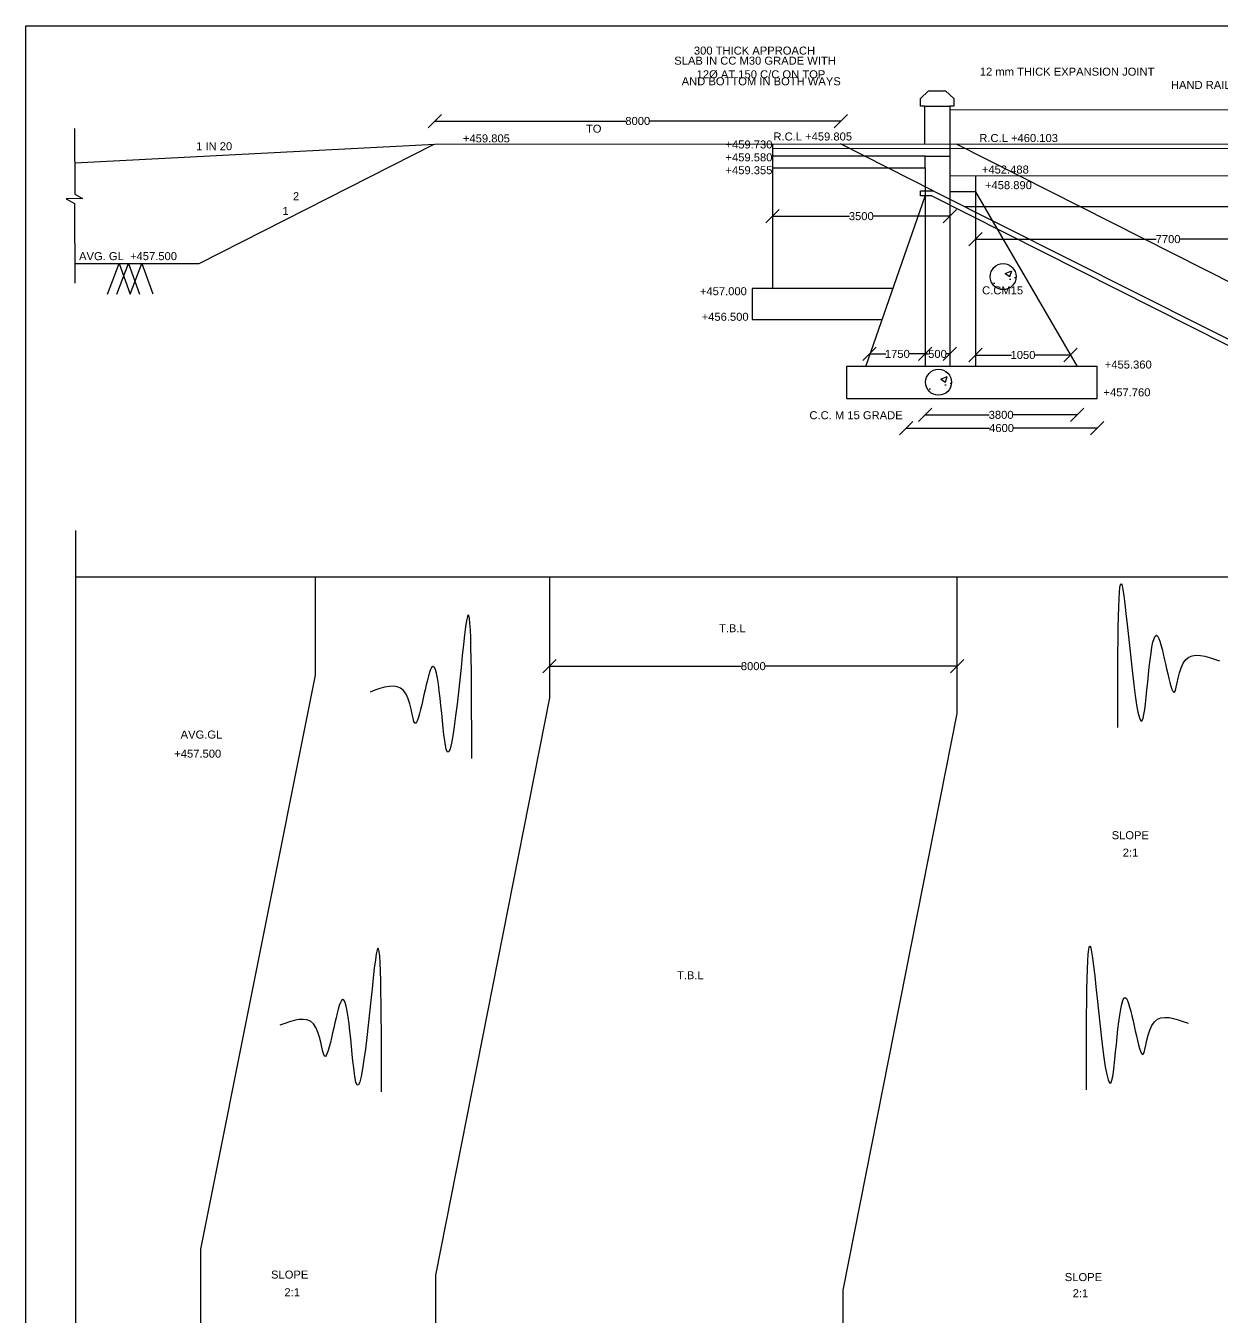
# Model space of a CAD drawing. Header units: inches. Extents: x 6.6 to 40.8, y 2.4 to 25.
# Drawn here: x 8.72 to 17.68, y 15.28 to 24.96 of the extents above; entities that cross this region are included whole.
import ezdxf

# ---------------------------------------------------------------- set-up
doc = ezdxf.new("R2010")
doc.units = ezdxf.units.IN
doc.header["$MEASUREMENT"] = 0
doc.layers.add('DIMENSION', color=7, linetype='Continuous', plot=False)
doc.styles.get("Standard").update_dxf_attribs({"font": 'arial.ttf', "height": 0.06})
doc.dimstyles.get("Standard").update_dxf_attribs({"dimtxt": 0.06, "dimasz": 0.1, "dimexe": 0, "dimexo": 0, "dimgap": 0, "dimtad": 0, "dimtih": 1, "dimtoh": 1, "dimdec": 4, "dimzin": 0, "dimdsep": 46, "dimtxsty": 'Standard', "dimblk": 'OBLIQUE', "dimcen": 0.09, "dimse1": 1, "dimse2": 1, "dimadec": 0, "dimazin": 0, "dimtfac": 1, "dimtdec": 4, "dimtofl": 0, "dimtmove": 0, "dimatfit": 0, "dimfxl": 1, "dimtolj": 1, "dimtzin": 0, "dimarcsym": 2})
pattern_1 = [(50, (-3.39693, -0.5241), (0.71726, -0.062752), [0.075, -0.825]), (355, (-3.3969, -0.5241), (-0.138751, 0.752192), [0.06, -0.66]), (100.4514, (-3.33716, -0.5293), (0.578509, 0.68944), [0.06374, -0.701142]), (46.1842, (-3.3969, -0.3241), (1.067241, -0.16552), [0.1125, -1.2375]), (96.6356, (-3.308, -0.3379), (0.934662, 0.97412), [0.09561, -1.051714]), (351.184, (-3.3969, -0.3241), (0.93466, 0.97412), [0.09, -0.99]), (21, (-3.29693, -0.3741), (0.596907, -0.402619), [0.075, -0.825]), (326, (-3.2969, -0.3741), (0.243315, 0.72515), [0.06, -0.66]), (71.4514, (-3.2472, -0.4076), (0.840222, 0.322531), [0.06374, -0.701142]), (37.5, (-3.39693, -0.52408), (0.0121599, 0.3328939), [0, -0.652, 0, -0.67, 0, -0.6625]), (7.5, (-3.39693, -0.52408), (0.2630695, 0.3944117), [0, -0.382, 0, -0.637, 0, -0.2525]), (327.5, (-3.61993, -0.52408), (0.5338224, -0.0225549), [0, -0.25, 0, -0.78, 0, -1.035]), (317.5, (-3.71993, -0.52408), (0.583186, 0.100105), [0, -0.325, 0, -0.518, 0, -0.735])]
pattern_2 = [(50, (-2.91346, 0.26773), (0.71726, -0.062752), [0.075, -0.825]), (355, (-2.91346, 0.2677), (-0.138751, 0.752192), [0.06, -0.66]), (100.4514, (-2.8537, 0.2625), (0.578509, 0.68944), [0.06374, -0.701142]), (46.1842, (-2.9135, 0.4677), (1.067241, -0.16552), [0.1125, -1.2375]), (96.6356, (-2.8245, 0.4539), (0.934662, 0.97412), [0.09561, -1.051714]), (351.184, (-2.9135, 0.4677), (0.93466, 0.97412), [0.09, -0.99]), (21, (-2.81346, 0.41773), (0.596907, -0.402619), [0.075, -0.825]), (326, (-2.81346, 0.4177), (0.243315, 0.72515), [0.06, -0.66]), (71.4514, (-2.7637, 0.3842), (0.840222, 0.322531), [0.06374, -0.701142]), (37.5, (-2.91346, 0.26773), (0.0121599, 0.3328939), [0, -0.652, 0, -0.67, 0, -0.6625]), (7.5, (-2.91346, 0.26773), (0.2630695, 0.3944117), [0, -0.382, 0, -0.637, 0, -0.2525]), (327.5, (-3.13646, 0.26773), (0.5338224, -0.0225549), [0, -0.25, 0, -0.78, 0, -1.035]), (317.5, (-3.23646, 0.26773), (0.583186, 0.100105), [0, -0.325, 0, -0.518, 0, -0.735])]

# ---------------------------------------------------------------- blocks, each defined once
blk = doc.blocks.new('_Oblique')
at = {"color": 0, "linetype": 'ByBlock', "lineweight": -2}
blk.add_line((-0.5, -0.5), (0.5, 0.5), dxfattribs=at)
blk = doc.blocks.new('*D1')
at = {"color": 0, "lineweight": -2, "transparency": 16777216}
for p, q in [((11.7822, 24.2481), (13.2142, 24.2481)), ((14.8252, 24.2481), (13.3932, 24.2481))]:
    blk.add_line(p, q, dxfattribs=at)
at = {"layer": 'Defpoints', "color": 0, "transparency": 16777216}
for p in [(14.8252, 24.2481), (11.7822, 24.075), (14.8252, 24.075)]:
    blk.add_point(p, dxfattribs=at)
at = {"color": 0, "lineweight": -2, "transparency": 16777216, "xscale": 0.1, "yscale": 0.1, "zscale": 0.1, "rotation": 180}
blk.add_blockref('_Oblique', (11.7822, 24.2481), dxfattribs=at)
at = {"color": 0, "lineweight": -2, "transparency": 16777216, "xscale": 0.1, "yscale": 0.1, "zscale": 0.1}
blk.add_blockref('_Oblique', (14.8252, 24.2481), dxfattribs=at)
at = {"color": 0, "transparency": 16777216, "insert": (13.3037, 24.2481), "char_height": 0.06, "attachment_point": 5}
blk.add_mtext('\\A1;8000', dxfattribs=at)
blk = doc.blocks.new('*D3')
at = {"layer": 'Defpoints', "color": 0, "transparency": 16777216}
for p in [(14.3145, 23.5347), (15.6427, 23.5347), (15.6427, 23.5347)]:
    blk.add_point(p, dxfattribs=at)
at = {"layer": 'DIMENSION', "color": 0, "lineweight": -2, "transparency": 16777216}
for p, q in [((14.3145, 23.5347), (14.8892, 23.5347)), ((15.6427, 23.5347), (15.0681, 23.5347))]:
    blk.add_line(p, q, dxfattribs=at)
at = {"layer": 'DIMENSION', "color": 0, "lineweight": -2, "transparency": 16777216, "xscale": 0.1, "yscale": 0.1, "zscale": 0.1, "rotation": 180}
blk.add_blockref('_Oblique', (14.3145, 23.5347), dxfattribs=at)
at = {"layer": 'DIMENSION', "color": 0, "lineweight": -2, "transparency": 16777216, "xscale": 0.1, "yscale": 0.1, "zscale": 0.1}
blk.add_blockref('_Oblique', (15.6427, 23.5347), dxfattribs=at)
at = {"layer": 'DIMENSION', "color": 0, "transparency": 16777216, "insert": (14.9786, 23.5347), "char_height": 0.06, "attachment_point": 5}
blk.add_mtext('\\A1;3500', dxfattribs=at)
blk = doc.blocks.new('*D4')
at = {"layer": 'Defpoints', "color": 0, "transparency": 16777216}
for p in [(15.8344, 23.3614), (18.7212, 23.3628), (18.7212, 23.3628)]:
    blk.add_point(p, dxfattribs=at)
at = {"layer": 'DIMENSION', "color": 0, "lineweight": -2, "transparency": 16777216}
for p, q in [((15.8344, 23.3628), (17.1886, 23.3628)), ((18.7212, 23.3628), (17.3671, 23.3628))]:
    blk.add_line(p, q, dxfattribs=at)
at = {"layer": 'DIMENSION', "color": 0, "lineweight": -2, "transparency": 16777216, "xscale": 0.1, "yscale": 0.1, "zscale": 0.1, "rotation": 180}
blk.add_blockref('_Oblique', (15.8344, 23.3628), dxfattribs=at)
at = {"layer": 'DIMENSION', "color": 0, "lineweight": -2, "transparency": 16777216, "xscale": 0.1, "yscale": 0.1, "zscale": 0.1}
blk.add_blockref('_Oblique', (18.7212, 23.3628), dxfattribs=at)
at = {"layer": 'DIMENSION', "color": 0, "transparency": 16777216, "insert": (17.2778, 23.3628), "char_height": 0.06, "attachment_point": 5}
blk.add_mtext('\\A1;7700', dxfattribs=at)
blk = doc.blocks.new('*D26')
at = {"layer": 'Defpoints', "color": 0, "transparency": 16777216}
for p in [(15.8344, 22.4875), (16.5465, 22.4944), (16.5465, 22.4944)]:
    blk.add_point(p, dxfattribs=at)
at = {"layer": 'DIMENSION', "color": 0, "lineweight": -2, "transparency": 16777216}
for p, q in [((15.8344, 22.4944), (16.1038, 22.4944)), ((16.5465, 22.4944), (16.2771, 22.4944))]:
    blk.add_line(p, q, dxfattribs=at)
at = {"layer": 'DIMENSION', "color": 0, "lineweight": -2, "transparency": 16777216, "xscale": 0.1, "yscale": 0.1, "zscale": 0.1, "rotation": 180}
blk.add_blockref('_Oblique', (15.8344, 22.4944), dxfattribs=at)
at = {"layer": 'DIMENSION', "color": 0, "lineweight": -2, "transparency": 16777216, "xscale": 0.1, "yscale": 0.1, "zscale": 0.1}
blk.add_blockref('_Oblique', (16.5465, 22.4944), dxfattribs=at)
at = {"layer": 'DIMENSION', "color": 0, "transparency": 16777216, "insert": (16.1904, 22.4944), "char_height": 0.06, "attachment_point": 5}
blk.add_mtext('\\A1;1050', dxfattribs=at)
blk = doc.blocks.new('*D27')
at = {"layer": 'Defpoints', "color": 0, "transparency": 16777216}
for p in [(15.4567, 22.4085), (16.5965, 22.4085), (16.5965, 22.0456)]:
    blk.add_point(p, dxfattribs=at)
at = {"layer": 'DIMENSION', "color": 0, "lineweight": -2, "transparency": 16777216}
for p, q in [((15.4567, 22.0456), (15.9371, 22.0456)), ((16.5965, 22.0456), (16.116, 22.0456))]:
    blk.add_line(p, q, dxfattribs=at)
at = {"layer": 'DIMENSION', "color": 0, "lineweight": -2, "transparency": 16777216, "xscale": 0.1, "yscale": 0.1, "zscale": 0.1, "rotation": 180}
blk.add_blockref('_Oblique', (15.4567, 22.0456), dxfattribs=at)
at = {"layer": 'DIMENSION', "color": 0, "lineweight": -2, "transparency": 16777216, "xscale": 0.1, "yscale": 0.1, "zscale": 0.1}
blk.add_blockref('_Oblique', (16.5965, 22.0456), dxfattribs=at)
at = {"layer": 'DIMENSION', "color": 0, "transparency": 16777216, "insert": (16.0266, 22.0456), "char_height": 0.06, "attachment_point": 5}
blk.add_mtext('\\A1;3800', dxfattribs=at)
blk = doc.blocks.new('*D28')
at = {"layer": 'Defpoints', "color": 0, "transparency": 16777216}
for p in [(15.3141, 22.4085), (16.7452, 22.4085), (16.7452, 21.9467)]:
    blk.add_point(p, dxfattribs=at)
at = {"layer": 'DIMENSION', "color": 0, "lineweight": -2, "transparency": 16777216}
for p, q in [((15.3141, 21.9467), (15.939, 21.9467)), ((16.7452, 21.9467), (16.1204, 21.9467))]:
    blk.add_line(p, q, dxfattribs=at)
at = {"layer": 'DIMENSION', "color": 0, "lineweight": -2, "transparency": 16777216, "xscale": 0.1, "yscale": 0.1, "zscale": 0.1, "rotation": 180}
blk.add_blockref('_Oblique', (15.3141, 21.9467), dxfattribs=at)
at = {"layer": 'DIMENSION', "color": 0, "lineweight": -2, "transparency": 16777216, "xscale": 0.1, "yscale": 0.1, "zscale": 0.1}
blk.add_blockref('_Oblique', (16.7452, 21.9467), dxfattribs=at)
at = {"layer": 'DIMENSION', "color": 0, "transparency": 16777216, "insert": (16.0297, 21.9467), "char_height": 0.06, "attachment_point": 5}
blk.add_mtext('\\A1;4600', dxfattribs=at)
blk = doc.blocks.new('*D29')
at = {"layer": 'Defpoints', "color": 0, "transparency": 16777216}
for p in [(15.0412, 22.4892), (15.4567, 22.5022), (15.4567, 22.4892)]:
    blk.add_point(p, dxfattribs=at)
at = {"layer": 'DIMENSION', "color": 0, "lineweight": -2, "transparency": 16777216}
for p, q in [((15.0412, 22.5022), (15.1623, 22.5022)), ((15.4567, 22.5022), (15.3356, 22.5022))]:
    blk.add_line(p, q, dxfattribs=at)
at = {"layer": 'DIMENSION', "color": 0, "lineweight": -2, "transparency": 16777216, "xscale": 0.1, "yscale": 0.1, "zscale": 0.1, "rotation": 180}
blk.add_blockref('_Oblique', (15.0412, 22.5022), dxfattribs=at)
at = {"layer": 'DIMENSION', "color": 0, "lineweight": -2, "transparency": 16777216, "xscale": 0.1, "yscale": 0.1, "zscale": 0.1}
blk.add_blockref('_Oblique', (15.4567, 22.5022), dxfattribs=at)
at = {"layer": 'DIMENSION', "color": 0, "transparency": 16777216, "insert": (15.2489, 22.5022), "char_height": 0.06, "attachment_point": 5}
blk.add_mtext('\\A1;1750', dxfattribs=at)
blk = doc.blocks.new('*D30')
at = {"layer": 'Defpoints', "color": 0, "transparency": 16777216}
for p in [(15.4567, 22.5022), (15.6427, 22.5022), (15.6427, 22.5022)]:
    blk.add_point(p, dxfattribs=at)
at = {"layer": 'DIMENSION', "color": 0, "lineweight": -2, "transparency": 16777216}
for p, q in [((15.4567, 22.5022), (15.4835, 22.5022)), ((15.6427, 22.5022), (15.6159, 22.5022))]:
    blk.add_line(p, q, dxfattribs=at)
at = {"layer": 'DIMENSION', "color": 0, "lineweight": -2, "transparency": 16777216, "xscale": 0.1, "yscale": 0.1, "zscale": 0.1, "rotation": 180}
blk.add_blockref('_Oblique', (15.4567, 22.5022), dxfattribs=at)
at = {"layer": 'DIMENSION', "color": 0, "lineweight": -2, "transparency": 16777216, "xscale": 0.1, "yscale": 0.1, "zscale": 0.1}
blk.add_blockref('_Oblique', (15.6427, 22.5022), dxfattribs=at)
at = {"layer": 'DIMENSION', "color": 0, "transparency": 16777216, "insert": (15.5497, 22.5022), "char_height": 0.06, "attachment_point": 5}
blk.add_mtext('\\A1;500', dxfattribs=at)
blk = doc.blocks.new('*D34')
at = {"layer": 'Defpoints', "color": 0, "transparency": 16777216}
for p in [(15.6969, 20.1622), (12.642, 20.1048), (15.6969, 20.1048)]:
    blk.add_point(p, dxfattribs=at)
at = {"layer": 'DIMENSION', "color": 0, "lineweight": -2, "transparency": 16777216}
for p, q in [((12.642, 20.1622), (14.0799, 20.1622)), ((15.6969, 20.1622), (14.259, 20.1622))]:
    blk.add_line(p, q, dxfattribs=at)
at = {"layer": 'DIMENSION', "color": 0, "lineweight": -2, "transparency": 16777216, "xscale": 0.1, "yscale": 0.1, "zscale": 0.1, "rotation": 180}
blk.add_blockref('_Oblique', (12.642, 20.1622), dxfattribs=at)
at = {"layer": 'DIMENSION', "color": 0, "lineweight": -2, "transparency": 16777216, "xscale": 0.1, "yscale": 0.1, "zscale": 0.1}
blk.add_blockref('_Oblique', (15.6969, 20.1622), dxfattribs=at)
at = {"layer": 'DIMENSION', "color": 0, "transparency": 16777216, "insert": (14.1694, 20.1622), "char_height": 0.06, "attachment_point": 5}
blk.add_mtext('\\A1;8000', dxfattribs=at)

msp = doc.modelspace()

# ---------------------------------------------------------------- hatches: boundary and pattern name
at = {"layer": 'DIMENSION'}
h = msp.add_hatch(dxfattribs=at)
h.set_pattern_fill('AR-CONC', color=0, scale=0.1)
h.set_pattern_definition(pattern_2)
h.paths.add_polyline_path([(15.94409, 23.0818, 1), (16.13866, 23.0818, 1)])
h = msp.add_hatch(dxfattribs=at)
h.set_pattern_fill('AR-CONC', color=0, scale=0.1)
h.set_pattern_definition(pattern_2)
h.paths.add_polyline_path([(15.94409, 23.0818, 1), (16.13866, 23.0818, 1)])
h = msp.add_hatch(dxfattribs=at)
h.set_pattern_fill('AR-CONC', color=0, scale=0.08)
h.set_pattern_definition([(50, (-2.91346, 0.26773), (0.573808, -0.050202), [0.06, -0.66]), (355, (-2.91346, 0.26773), (-0.111001, 0.601754), [0.048, -0.528]), (100.4514, (-2.86564, 0.26355), (0.462807, 0.551552), [0.050992, -0.560914]), (46.1842, (-2.91346, 0.4277), (0.853793, -0.132415), [0.09, -0.99]), (96.6356, (-2.8423, 0.4167), (0.74773, 0.779295), [0.076488, -0.84137]), (351.184, (-2.9135, 0.4277), (0.74773, 0.779295), [0.072, -0.792]), (21, (-2.83346, 0.38773), (0.477526, -0.322095), [0.06, -0.66]), (326, (-2.83346, 0.38773), (0.194652, 0.58012), [0.048, -0.528]), (71.4514, (-2.79366, 0.3609), (0.672178, 0.258025), [0.050992, -0.560914]), (37.5, (-2.91346, 0.26773), (0.0097279, 0.2663151), [0, -0.5216, 0, -0.536, 0, -0.53]), (7.5, (-2.91346, 0.26773), (0.2104556, 0.3155294), [0, -0.3056, 0, -0.5096, 0, -0.202]), (327.5, (-3.09186, 0.26773), (0.427058, -0.0180439), [0, -0.2, 0, -0.624, 0, -0.828]), (317.5, (-3.17186, 0.26773), (0.466549, 0.080084), [0, -0.26, 0, -0.4144, 0, -0.588])])
h.paths.add_polyline_path([(15.94409, 23.0818, 1), (16.13866, 23.0818, 1)])
h = msp.add_hatch(dxfattribs=at)
h.set_pattern_fill('AR-CONC', color=0, scale=0.07)
h.set_pattern_definition([(50, (-2.91346, 0.26773), (0.502082, -0.0439265), [0.0525, -0.5775]), (355, (-2.91346, 0.26773), (-0.097126, 0.5265345), [0.042, -0.462]), (100.4514, (-2.8716, 0.26407), (0.404956, 0.482608), [0.044618, -0.4907995]), (46.1842, (-2.91346, 0.40773), (0.747069, -0.115863), [0.07875, -0.86625]), (96.6356, (-2.8512, 0.3981), (0.654263, 0.681883), [0.066927, -0.7362]), (351.1842, (-2.91346, 0.4077), (0.654263, 0.681883), [0.063, -0.693]), (21, (-2.84346, 0.37273), (0.417835, -0.281833), [0.0525, -0.5775]), (326, (-2.84346, 0.37273), (0.170321, 0.507605), [0.042, -0.462]), (71.4514, (-2.80864, 0.34925), (0.588156, 0.225772), [0.044618, -0.4907995]), (37.5, (-2.91346, 0.26773), (0.0085119, 0.2330257), [0, -0.4564, 0, -0.469, 0, -0.46375]), (7.5, (-2.91346, 0.26773), (0.1841487, 0.2760882), [0, -0.2674, 0, -0.4459, 0, -0.17675]), (327.5, (-3.06956, 0.26773), (0.3736757, -0.0157884), [0, -0.175, 0, -0.546, 0, -0.7245]), (317.5, (-3.13956, 0.26773), (0.4082303, 0.0700735), [0, -0.2275, 0, -0.3626, 0, -0.5145])])
h.paths.add_polyline_path([(16.13866, 23.0818, 1), (15.94409, 23.0818, 1)])
h = msp.add_hatch(dxfattribs=at)
h.set_pattern_fill('AR-CONC', color=0, scale=0.1)
h.set_pattern_definition(pattern_1)
h.paths.add_polyline_path([(15.46061, 22.28999, 1), (15.65518, 22.28999, 1)])
h = msp.add_hatch(dxfattribs=at)
h.set_pattern_fill('AR-CONC', color=0, scale=0.1)
h.set_pattern_definition(pattern_1)
h.paths.add_polyline_path([(15.46061, 22.28999, 1), (15.65518, 22.28999, 1)])
h = msp.add_hatch(dxfattribs=at)
h.set_pattern_fill('AR-CONC', color=0, scale=0.08)
h.set_pattern_definition([(50, (-3.39693, -0.52408), (0.573808, -0.050202), [0.06, -0.66]), (355, (-3.39693, -0.5241), (-0.111001, 0.601754), [0.048, -0.528]), (100.4514, (-3.3491, -0.52826), (0.462807, 0.551552), [0.050992, -0.560914]), (46.1842, (-3.3969, -0.3641), (0.853793, -0.132415), [0.09, -0.99]), (96.6356, (-3.3258, -0.3751), (0.74773, 0.779295), [0.076488, -0.84137]), (351.184, (-3.3969, -0.3641), (0.74773, 0.779295), [0.072, -0.792]), (21, (-3.31693, -0.40408), (0.477526, -0.322095), [0.06, -0.66]), (326, (-3.31693, -0.4041), (0.194652, 0.58012), [0.048, -0.528]), (71.4514, (-3.27714, -0.4309), (0.672178, 0.258025), [0.050992, -0.560914]), (37.5, (-3.39693, -0.52408), (0.0097279, 0.2663151), [0, -0.5216, 0, -0.536, 0, -0.53]), (7.5, (-3.39693, -0.52408), (0.2104556, 0.3155294), [0, -0.3056, 0, -0.5096, 0, -0.202]), (327.5, (-3.57533, -0.52408), (0.427058, -0.0180439), [0, -0.2, 0, -0.624, 0, -0.828]), (317.5, (-3.65533, -0.52408), (0.466549, 0.080084), [0, -0.26, 0, -0.4144, 0, -0.588])])
h.paths.add_polyline_path([(15.46061, 22.28999, 1), (15.65518, 22.28999, 1)])
h = msp.add_hatch(dxfattribs=at)
h.set_pattern_fill('AR-CONC', color=0, scale=0.07)
h.set_pattern_definition([(50, (-3.39693, -0.52408), (0.502082, -0.0439265), [0.0525, -0.5775]), (355, (-3.39693, -0.5241), (-0.097126, 0.5265345), [0.042, -0.462]), (100.4514, (-3.3551, -0.52774), (0.404956, 0.482608), [0.044618, -0.4907995]), (46.1842, (-3.39693, -0.3841), (0.747069, -0.115863), [0.07875, -0.86625]), (96.6356, (-3.3347, -0.3937), (0.654263, 0.681883), [0.066927, -0.7362]), (351.1842, (-3.3969, -0.3841), (0.654263, 0.681883), [0.063, -0.693]), (21, (-3.32693, -0.41908), (0.417835, -0.281833), [0.0525, -0.5775]), (326, (-3.32693, -0.4191), (0.170321, 0.507605), [0.042, -0.462]), (71.4514, (-3.2921, -0.44256), (0.588156, 0.225772), [0.044618, -0.4907995]), (37.5, (-3.39693, -0.52408), (0.0085119, 0.2330257), [0, -0.4564, 0, -0.469, 0, -0.46375]), (7.5, (-3.39693, -0.52408), (0.1841487, 0.2760882), [0, -0.2674, 0, -0.4459, 0, -0.17675]), (327.5, (-3.55303, -0.52408), (0.3736757, -0.0157884), [0, -0.175, 0, -0.546, 0, -0.7245]), (317.5, (-3.62303, -0.52408), (0.4082303, 0.0700735), [0, -0.2275, 0, -0.3626, 0, -0.5145])])
h.paths.add_polyline_path([(15.65518, 22.28999, 1), (15.46061, 22.28999, 1)])

# ---------------------------------------------------------------- linework, layer by layer
at = {"color": 0}
msp.add_lwpolyline([(8.71823, 24.96144), (40.28462, 24.96144), (40.28462, 2.45264), (8.71823, 2.45264)], close=True, dxfattribs=at)
for points in [[(15.45595, 24.35989), (15.42229, 24.35989), (15.42229, 24.41675), (15.48322, 24.47482), (15.61077, 24.47482), (15.67191, 24.41741), (15.67191, 24.35989), (15.64264, 24.35988)], [(15.45595, 24.07617), (15.45595, 24.35989), (15.64264, 24.35989), (15.64274, 24.07623)], [(28.90627, 24.33914), (15.64265, 24.32871)], [(9.08407, 24.19163), (9.08552, 23.69941), (9.14197, 23.66614), (9.02154, 23.66579), (9.08409, 23.63076), (9.08585, 23.03195)], [(11.78215, 24.07498), (31.63906, 24.08144), (34.30713, 23.94281), (34.30713, 24.19006)], [(9.08483, 23.93371), (11.78215, 24.07498)], [(9.08541, 23.17939), (10.01695, 23.17939), (11.77718, 24.07472)], [(14.31452, 24.04125), (30.24436, 24.05075), (30.24435, 24.08099)], [(14.31452, 24.0758), (14.31452, 22.99363)], [(15.51639, 23.72596), (14.82328, 24.07597)], [(15.50786, 23.6866), (15.42219, 23.6866), (15.42219, 23.72596), (15.51639, 23.72596), (18.55912, 22.19526), (25.99871, 22.19526), (29.71365, 24.08081)], [(15.64274, 24.07623), (15.64274, 23.53592)], [(15.69074, 24.07625), (19.41211, 22.19526)], [(15.45667, 23.98474), (14.31452, 23.98474)], [(15.45667, 23.89671), (15.45667, 23.98474), (15.64274, 23.98474)], [(14.31452, 23.89671), (15.45667, 23.89671), (15.45667, 22.40849)], [(15.64274, 23.83742), (28.715, 23.84055)], [(15.8344, 23.83746), (15.8344, 23.71768), (15.64274, 23.71768)], [(15.75309, 23.60688), (18.75497, 23.60688), (18.77062, 23.72137), (19.15081, 23.72137), (19.15078, 23.83826)], [(15.50786, 23.6866), (18.55256, 22.1508), (26.00643, 22.1508), (29.04938, 23.69492), (29.13233, 23.69492), (29.13233, 23.7367), (29.03579, 23.73676)], [(15.8344, 23.71768), (15.8344, 22.40849)], [(15.8344, 23.71768), (16.59645, 22.40849)], [(15.01311, 22.40849), (15.45667, 23.68376)], [(15.64274, 23.53592), (15.64274, 22.40849)], [(9.32914, 22.95082), (9.41665, 23.17939), (9.50001, 22.95131)], [(9.39908, 22.95082), (9.48659, 23.17939), (9.56995, 22.95131)], [(9.50001, 22.95131), (9.58751, 23.17989), (9.67088, 22.95181)], [(15.21663, 22.99363), (14.16191, 22.99363), (14.16191, 22.76054), (15.13556, 22.76054)], [(15.64274, 22.40849), (14.86734, 22.40849), (14.86734, 22.16828), (16.74525, 22.16828), (16.74525, 22.40849), (15.64274, 22.40849)], [(9.09119, 21.17804), (9.09119, 12.05482), (8.99778, 12.00265), (9.18454, 12.00265), (9.09239, 11.95415), (9.09239, 3.10023)], [(9.09119, 20.83158), (22.276, 20.83158)], [(10.03026, 12.99457), (10.03026, 15.7933), (10.88837, 20.09501), (10.88837, 20.83158)], [(12.64198, 20.83158), (12.64198, 19.92501), (11.78918, 15.59813), (11.78918, 12.99457)], [(14.84268, 13.08597), (14.84268, 15.48549), (15.69691, 19.80728), (15.69691, 20.83158)]]:
    msp.add_lwpolyline(points, dxfattribs=at)
for points in [[(16.90009, 19.70209), (16.93919, 20.73623), (17.09143, 19.7733), (17.2008, 20.38508), (17.32617, 19.9679), (17.41019, 20.21181), (17.66227, 20.20115)], [(12.05962, 19.46949), (12.02051, 20.50363), (11.86827, 19.5407), (11.75891, 20.15248), (11.63354, 19.7353), (11.54952, 19.97921), (11.29744, 19.96855)], [(11.38338, 16.97268), (11.34427, 18.00682), (11.19203, 17.04389), (11.08267, 17.65567), (10.9573, 17.23849), (10.87327, 17.4824), (10.6212, 17.47174)], [(16.66553, 16.98777), (16.70463, 18.02191), (16.85687, 17.05898), (16.96623, 17.67077), (17.0916, 17.25358), (17.17563, 17.49749), (17.4277, 17.48683)]]:
    msp.add_spline(points, degree=3, dxfattribs=at)
at = {"layer": 'DIMENSION', "color": 0}
for centre in [(16.04137, 23.0818), (15.5579, 22.28999)]:
    msp.add_circle(centre, 0.09728, dxfattribs=at)

# ---------------------------------------------------------------- texts
at = {"color": 0}
for s, p in [('300 THICK APPROACH', (13.72433, 24.74582)), ('SLAB IN CC M30 GRADE WITH', (13.5772, 24.67043)), ('12Ø AT 150 C/C ON TOP', (13.74503, 24.56825)), ('12 mm THICK EXPANSION JOINT', (15.86677, 24.5879)), ('AND BOTTOM IN BOTH WAYS', (13.63285, 24.51584)), ('HAND RAIL/PARPET', (17.29893, 24.48828)), ('TO', (12.91547, 24.16057)), ('+459.805', (11.99365, 24.08779)), ('+459.730', (13.96101, 24.04225)), ('R.C.L +459.805', (14.32008, 24.10203)), ('R.C.L +460.103', (15.86294, 24.09064)), ('1 IN 20 ', (9.9945, 24.02915)), ('+459.580', (13.96101, 23.94586)), ('+459.355', (13.96101, 23.84948)), ('+452.488', (15.88212, 23.85436)), ('2', (10.71979, 23.6545)), ('+458.890', (15.90556, 23.73728)), ('1', (10.64071, 23.5439)), ('AVG. GL  +457.500', (9.11702, 23.20521)), ('+457.000', (13.7693, 22.94233)), ('C.CM15', (15.88399, 22.94901)), ('+456.500', (13.78252, 22.75084)), ('+455.360', (16.80332, 22.39288)), ('+457.760', (16.79366, 22.18479)), ('C.C. M 15 GRADE ', (14.59026, 22.01296)), ('T.B.L', (13.9124, 20.41676)), ('AVG.GL', (9.87808, 19.61971)), ('+457.500', (9.83037, 19.47672)), ('SLOPE ', (16.85497, 18.86547)), ('2:1', (16.93769, 18.73517)), ('T.B.L ', (13.59763, 17.81636)), ('SLOPE ', (10.5558, 15.57247)), ('SLOPE ', (16.50364, 15.5536)), ('2:1', (10.65576, 15.44001)), ('2:1', (16.56269, 15.43283))]:
    msp.add_text(s, height=0.06, dxfattribs=at).set_placement(p)

# ---------------------------------------------------------------- dimensions: what is measured, and where the dimension line sits
dim = msp.add_linear_dim(base=(14.82524, 24.24807), p1=(11.78215, 24.07498), p2=(14.82524, 24.07498), text='8000', dimstyle='Standard', dxfattribs=at)
dim.commit()
dim.dimension.update_dxf_attribs({"geometry": '*D1', "text_midpoint": (13.30369, 24.24807)})
at = {"layer": 'DIMENSION', "color": 0}
for base, p1, p2, text, picture, middle in [((15.64274, 23.53471), (14.31452, 23.53471), (15.64274, 23.53471), '3500', '*D3', (14.97863, 23.53471)), ((18.72124, 23.36283), (15.8344, 23.36138), (18.72124, 23.36283), '7700', '*D4', (17.27782, 23.36283)), ((15.45667, 22.50219), (15.04118, 22.48919), (15.45667, 22.48919), '1750', '*D29', (15.24892, 22.50219)), ((15.64274, 22.50219), (15.45667, 22.50219), (15.64274, 22.50219), '500', '*D30', (15.5497, 22.50219)), ((16.54647, 22.49436), (15.8344, 22.48752), (16.54647, 22.49436), '1050', '*D26', (16.19044, 22.49436)), ((16.74525, 21.9467), (15.31407, 22.40849), (16.74525, 22.40849), '4600', '*D28', (16.02966, 21.9467)), ((16.59645, 22.04556), (15.45667, 22.40849), (16.59645, 22.40849), '3800', '*D27', (16.02656, 22.04556)), ((15.69691, 20.16225), (12.64198, 20.10484), (15.69691, 20.10484), '8000', '*D34', (14.16944, 20.16225))]:
    dim = msp.add_linear_dim(base=base, p1=p1, p2=p2, text=text, dimstyle='Standard', dxfattribs=at)
    dim.commit()
    dim.dimension.update_dxf_attribs({"geometry": picture, "text_midpoint": middle})

doc.saveas('drawing.dxf')
